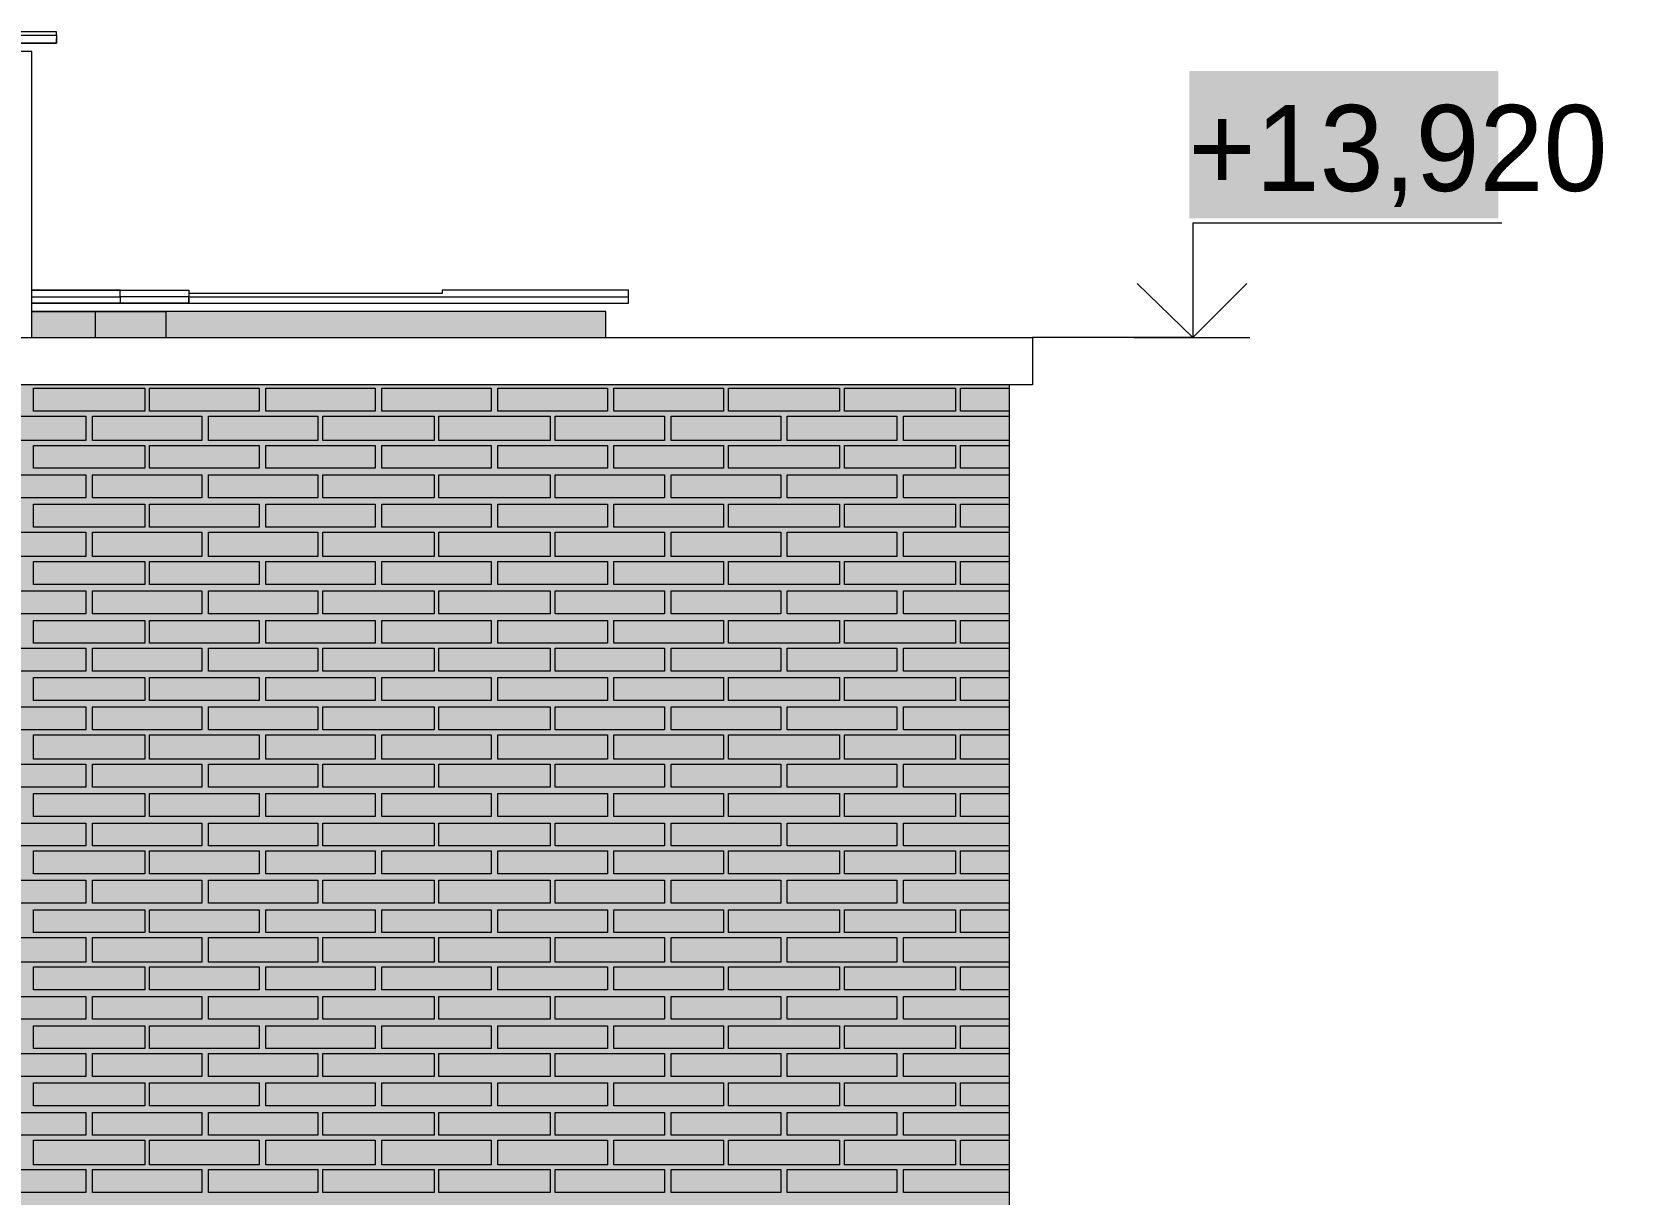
# Model space of a CAD drawing. Header units: millimetres. Extents: x -28928 to 100580, y -22867 to 36490.
# Drawn here: x 79786 to 83909, y 6934 to 9942 of the extents above; entities that cross this region are included whole.
import ezdxf

# ---------------------------------------------------------------- set-up
doc = ezdxf.new("R2010")
doc.units = ezdxf.units.MM
doc.layers.add('PDF _Геометрия', color=7, linetype='Continuous', true_color=0x8f8e8d)
doc.layers.add('PDF _Сплошная заливка', color=7, linetype='Continuous', true_color=0xffffff)
doc.layers.add('PDF _Текст', color=7, linetype='Continuous')

msp = doc.modelspace()

# ---------------------------------------------------------------- hatches: boundary and pattern name
at = {"layer": 'PDF _Сплошная заливка', "true_color": 0xdcd6cf, "transparency": 33554559}
msp.add_hatch(color=254, dxfattribs=at).paths.add_polyline_path([(60798.4, -2005.5), (60798.4, -4713.2), (70224.5, -4713.2), (70224.5, -1464), (74070.3, -1464), (74070.3, -4713.2), (82294.9, -4713.2), (82294.9, 9028.4), (55763.7, 9028.4), (55763.7, -4713.2), (56851.1, -4713.2), (56851.1, -1464), (58251.4, -1464), (58251.4, -4713.2), (59499.5, -4713.2), (59499.5, -2005.5)])

# ---------------------------------------------------------------- linework, layer by layer
at = {"layer": 'PDF _Геометрия', "color": 7, "lineweight": 9}
for points in [[(75085.7, 9933.7), (76354.9, 9933.7), (76354.9, 9912.6), (78495.7, 9912.6), (78495.7, 9933.7), (79849.5, 9933.7), (79849.5, 9942.2), (78762.2, 9942.2), (78762.2, 9938), (78495.7, 9938), (78762.2, 9938)], [(79849.5, 9933.7), (79849.5, 9912.6), (74853, 9912.6), (74853, 9916.8), (74853, 9912.6), (79849.5, 9912.6), (79849.5, 9925.3)], [(79786.1, 9151), (79786.1, 9891.4), (79684.5, 9891.4), (75018, 9891.4)], [(83589.5, 9447.2), (82789.9, 9447.2), (82789.9, 9151), (82531.8, 9151), (82375.3, 9151), (82375.3, 9028.4), (55704.5, 9028.4), (55704.5, 9151), (82375.3, 9151), (82375.3, 9028.4)], [(79786.1, 9256.8), (80014.5, 9256.8), (80014.5, 9273.7), (79786.1, 9273.7), (80192.2, 9273.7), (80192.2, 9256.8), (80014.5, 9256.8), (80014.5, 9239.9), (79786.1, 9239.9), (80192.2, 9239.9), (79786.1, 9239.9), (81330.3, 9239.9), (81330.3, 9252.6)], [(80014.5, 9252.6), (80014.5, 9239.9), (79786.1, 9239.9), (81330.3, 9239.9), (81330.3, 9256.8)], [(80192.2, 9252.6), (80192.2, 9239.9), (80192.2, 9256.8), (81330.3, 9256.8), (81330.3, 9273.7), (80848, 9273.7), (80848, 9265.3), (80192.2, 9265.3)], [(79951.1, 9151), (79951.1, 9218.7), (79786.1, 9218.7), (80133, 9218.7), (80133, 9151)], [(81271.1, 9151), (81271.1, 9218.7), (79786.1, 9218.7)], [(82637.6, 9151), (82938, 9151)], [(45263, -4679.3), (45263, -4713.2), (29486.4, -4713.2), (45263, -4713.2), (45263, -1464), (47137.2, -1464), (47137.2, -4713.2), (55763.7, -4713.2), (56851.1, -4713.2), (56851.1, -1464), (58251.4, -1464), (58251.4, -4713.2), (59499.5, -4713.2), (59499.5, -2005.5), (60798.4, -2005.5), (60798.4, -4713.2), (70224.5, -4713.2), (70224.5, -1464), (74070.3, -1464), (74070.3, -4713.2), (82294.9, -4713.2), (82316.1, -4713.2), (82316.1, 9028.4)]]:
    msp.add_lwpolyline(points, dxfattribs=at)
at = {"layer": 'PDF _Геометрия', "color": 7, "lineweight": 18}
msp.add_lwpolyline([(82646.1, 9290.7), (82789.9, 9151), (82929.5, 9290.7)], dxfattribs=at)
at = {"layer": 'PDF _Геометрия', "lineweight": 9}
for points in [[(80078, 9019.9), (80078, 8960.7), (79790.3, 8960.7), (79790.3, 9019.9)], [(80374.1, 9019.9), (80374.1, 8960.7), (80090.7, 8960.7), (80090.7, 9019.9)], [(80674.5, 9019.9), (80674.5, 8960.7), (80391.1, 8960.7), (80391.1, 9019.9)], [(80974.9, 9019.9), (80974.9, 8960.7), (80691.4, 8960.7), (80691.4, 9019.9)], [(81275.3, 9019.9), (81275.3, 8960.7), (80991.8, 8960.7), (80991.8, 9019.9)], [(81575.7, 9019.9), (81575.7, 8960.7), (81292.2, 8960.7), (81292.2, 9019.9)], [(81876.1, 9019.9), (81876.1, 8960.7), (81588.4, 8960.7), (81588.4, 9019.9)], [(82176.4, 9019.9), (82176.4, 8960.7), (81888.7, 8960.7), (81888.7, 9019.9)], [(79925.7, 8884.5), (79781.8, 8884.5), (79642.2, 8884.5), (79642.2, 8948), (79781.8, 8948), (79925.7, 8948)], [(80226.1, 8884.5), (80082.2, 8884.5), (79942.6, 8884.5), (79942.6, 8948), (80082.2, 8948), (80226.1, 8948)], [(80526.4, 8884.5), (80382.6, 8884.5), (80243, 8884.5), (80243, 8948), (80382.6, 8948), (80526.4, 8948)], [(80826.8, 8884.5), (80683, 8884.5), (80539.1, 8884.5), (80539.1, 8948), (80683, 8948), (80826.8, 8948)], [(81127.2, 8884.5), (80983.4, 8884.5), (80839.5, 8884.5), (80839.5, 8948), (80983.4, 8948), (81127.2, 8948)], [(81423.4, 8884.5), (81283.7, 8884.5), (81139.9, 8884.5), (81139.9, 8948), (81283.7, 8948), (81423.4, 8948)], [(81723.7, 8884.5), (81584.1, 8884.5), (81440.3, 8884.5), (81440.3, 8948), (81584.1, 8948), (81723.7, 8948)], [(82024.1, 8884.5), (81884.5, 8884.5), (81740.7, 8884.5), (81740.7, 8948), (81884.5, 8948), (82024.1, 8948)], [(80078, 8871.8), (80078, 8812.6), (79790.3, 8812.6), (79790.3, 8871.8)], [(80374.1, 8871.8), (80374.1, 8812.6), (80090.7, 8812.6), (80090.7, 8871.8)], [(80674.5, 8871.8), (80674.5, 8812.6), (80391.1, 8812.6), (80391.1, 8871.8)], [(80974.9, 8871.8), (80974.9, 8812.6), (80691.4, 8812.6), (80691.4, 8871.8)], [(81275.3, 8871.8), (81275.3, 8812.6), (80991.8, 8812.6), (80991.8, 8871.8)], [(81575.7, 8871.8), (81575.7, 8812.6), (81292.2, 8812.6), (81292.2, 8871.8)], [(81876.1, 8871.8), (81876.1, 8812.6), (81588.4, 8812.6), (81588.4, 8871.8)], [(82176.4, 8871.8), (82176.4, 8812.6), (81888.7, 8812.6), (81888.7, 8871.8)], [(79925.7, 8736.4), (79781.8, 8736.4), (79642.2, 8736.4), (79642.2, 8795.7), (79781.8, 8795.7), (79925.7, 8795.7)], [(80226.1, 8736.4), (80082.2, 8736.4), (79942.6, 8736.4), (79942.6, 8795.7), (80082.2, 8795.7), (80226.1, 8795.7)], [(80526.4, 8736.4), (80382.6, 8736.4), (80243, 8736.4), (80243, 8795.7), (80382.6, 8795.7), (80526.4, 8795.7)], [(80826.8, 8736.4), (80683, 8736.4), (80539.1, 8736.4), (80539.1, 8795.7), (80683, 8795.7), (80826.8, 8795.7)], [(81127.2, 8736.4), (80983.4, 8736.4), (80839.5, 8736.4), (80839.5, 8795.7), (80983.4, 8795.7), (81127.2, 8795.7)], [(81423.4, 8736.4), (81283.7, 8736.4), (81139.9, 8736.4), (81139.9, 8795.7), (81283.7, 8795.7), (81423.4, 8795.7)], [(81723.7, 8736.4), (81584.1, 8736.4), (81440.3, 8736.4), (81440.3, 8795.7), (81584.1, 8795.7), (81723.7, 8795.7)], [(82024.1, 8736.4), (81884.5, 8736.4), (81740.7, 8736.4), (81740.7, 8795.7), (81884.5, 8795.7), (82024.1, 8795.7)], [(80078, 8719.5), (80078, 8660.3), (79790.3, 8660.3), (79790.3, 8719.5)], [(80374.1, 8719.5), (80374.1, 8660.3), (80090.7, 8660.3), (80090.7, 8719.5)], [(80674.5, 8719.5), (80674.5, 8660.3), (80391.1, 8660.3), (80391.1, 8719.5)], [(80974.9, 8719.5), (80974.9, 8660.3), (80691.4, 8660.3), (80691.4, 8719.5)], [(81275.3, 8719.5), (81275.3, 8660.3), (80991.8, 8660.3), (80991.8, 8719.5)], [(81575.7, 8719.5), (81575.7, 8660.3), (81292.2, 8660.3), (81292.2, 8719.5)], [(81876.1, 8719.5), (81876.1, 8660.3), (81588.4, 8660.3), (81588.4, 8719.5)], [(82176.4, 8719.5), (82176.4, 8660.3), (81888.7, 8660.3), (81888.7, 8719.5)], [(79925.7, 8584.1), (79781.8, 8584.1), (79642.2, 8584.1), (79642.2, 8647.6), (79781.8, 8647.6), (79925.7, 8647.6)], [(80226.1, 8584.1), (80082.2, 8584.1), (79942.6, 8584.1), (79942.6, 8647.6), (80082.2, 8647.6), (80226.1, 8647.6)], [(80526.4, 8584.1), (80382.6, 8584.1), (80243, 8584.1), (80243, 8647.6), (80382.6, 8647.6), (80526.4, 8647.6)], [(80826.8, 8584.1), (80683, 8584.1), (80539.1, 8584.1), (80539.1, 8647.6), (80683, 8647.6), (80826.8, 8647.6)], [(81127.2, 8584.1), (80983.4, 8584.1), (80839.5, 8584.1), (80839.5, 8647.6), (80983.4, 8647.6), (81127.2, 8647.6)], [(81423.4, 8584.1), (81283.7, 8584.1), (81139.9, 8584.1), (81139.9, 8647.6), (81283.7, 8647.6), (81423.4, 8647.6)], [(81723.7, 8584.1), (81584.1, 8584.1), (81440.3, 8584.1), (81440.3, 8647.6), (81584.1, 8647.6), (81723.7, 8647.6)], [(82024.1, 8584.1), (81884.5, 8584.1), (81740.7, 8584.1), (81740.7, 8647.6), (81884.5, 8647.6), (82024.1, 8647.6)], [(80078, 8571.4), (80078, 8512.2), (79790.3, 8512.2), (79790.3, 8571.4)], [(80374.1, 8571.4), (80374.1, 8512.2), (80090.7, 8512.2), (80090.7, 8571.4)], [(80674.5, 8571.4), (80674.5, 8512.2), (80391.1, 8512.2), (80391.1, 8571.4)], [(80974.9, 8571.4), (80974.9, 8512.2), (80691.4, 8512.2), (80691.4, 8571.4)], [(81275.3, 8571.4), (81275.3, 8512.2), (80991.8, 8512.2), (80991.8, 8571.4)], [(81575.7, 8571.4), (81575.7, 8512.2), (81292.2, 8512.2), (81292.2, 8571.4)], [(81876.1, 8571.4), (81876.1, 8512.2), (81588.4, 8512.2), (81588.4, 8571.4)], [(82176.4, 8571.4), (82176.4, 8512.2), (81888.7, 8512.2), (81888.7, 8571.4)], [(79925.7, 8436), (79781.8, 8436), (79642.2, 8436), (79642.2, 8495.3), (79781.8, 8495.3), (79925.7, 8495.3)], [(80226.1, 8436), (80082.2, 8436), (79942.6, 8436), (79942.6, 8495.3), (80082.2, 8495.3), (80226.1, 8495.3)], [(80526.4, 8436), (80382.6, 8436), (80243, 8436), (80243, 8495.3), (80382.6, 8495.3), (80526.4, 8495.3)], [(80826.8, 8436), (80683, 8436), (80539.1, 8436), (80539.1, 8495.3), (80683, 8495.3), (80826.8, 8495.3)], [(81127.2, 8436), (80983.4, 8436), (80839.5, 8436), (80839.5, 8495.3), (80983.4, 8495.3), (81127.2, 8495.3)], [(81423.4, 8436), (81283.7, 8436), (81139.9, 8436), (81139.9, 8495.3), (81283.7, 8495.3), (81423.4, 8495.3)], [(81723.7, 8436), (81584.1, 8436), (81440.3, 8436), (81440.3, 8495.3), (81584.1, 8495.3), (81723.7, 8495.3)], [(82024.1, 8436), (81884.5, 8436), (81740.7, 8436), (81740.7, 8495.3), (81884.5, 8495.3), (82024.1, 8495.3)], [(80078, 8419.1), (80078, 8359.9), (79790.3, 8359.9), (79790.3, 8419.1)], [(80374.1, 8419.1), (80374.1, 8359.9), (80090.7, 8359.9), (80090.7, 8419.1)], [(80674.5, 8419.1), (80674.5, 8359.9), (80391.1, 8359.9), (80391.1, 8419.1)], [(80974.9, 8419.1), (80974.9, 8359.9), (80691.4, 8359.9), (80691.4, 8419.1)], [(81275.3, 8419.1), (81275.3, 8359.9), (80991.8, 8359.9), (80991.8, 8419.1)], [(81575.7, 8419.1), (81575.7, 8359.9), (81292.2, 8359.9), (81292.2, 8419.1)], [(81876.1, 8419.1), (81876.1, 8359.9), (81588.4, 8359.9), (81588.4, 8419.1)], [(82176.4, 8419.1), (82176.4, 8359.9), (81888.7, 8359.9), (81888.7, 8419.1)], [(79925.7, 8288), (79781.8, 8288), (79642.2, 8288), (79642.2, 8347.2), (79781.8, 8347.2), (79925.7, 8347.2)], [(80226.1, 8288), (80082.2, 8288), (79942.6, 8288), (79942.6, 8347.2), (80082.2, 8347.2), (80226.1, 8347.2)], [(80526.4, 8288), (80382.6, 8288), (80243, 8288), (80243, 8347.2), (80382.6, 8347.2), (80526.4, 8347.2)], [(80826.8, 8288), (80683, 8288), (80539.1, 8288), (80539.1, 8347.2), (80683, 8347.2), (80826.8, 8347.2)], [(81127.2, 8288), (80983.4, 8288), (80839.5, 8288), (80839.5, 8347.2), (80983.4, 8347.2), (81127.2, 8347.2)], [(81423.4, 8288), (81283.7, 8288), (81139.9, 8288), (81139.9, 8347.2), (81283.7, 8347.2), (81423.4, 8347.2)], [(81723.7, 8288), (81584.1, 8288), (81440.3, 8288), (81440.3, 8347.2), (81584.1, 8347.2), (81723.7, 8347.2)], [(82024.1, 8288), (81884.5, 8288), (81740.7, 8288), (81740.7, 8347.2), (81884.5, 8347.2), (82024.1, 8347.2)], [(80078, 8271), (80078, 8211.8), (79790.3, 8211.8), (79790.3, 8271)], [(80374.1, 8271), (80374.1, 8211.8), (80090.7, 8211.8), (80090.7, 8271)], [(80674.5, 8271), (80674.5, 8211.8), (80391.1, 8211.8), (80391.1, 8271)], [(80974.9, 8271), (80974.9, 8211.8), (80691.4, 8211.8), (80691.4, 8271)], [(81275.3, 8271), (81275.3, 8211.8), (80991.8, 8211.8), (80991.8, 8271)], [(81575.7, 8271), (81575.7, 8211.8), (81292.2, 8211.8), (81292.2, 8271)], [(81876.1, 8271), (81876.1, 8211.8), (81588.4, 8211.8), (81588.4, 8271)], [(82176.4, 8271), (82176.4, 8211.8), (81888.7, 8211.8), (81888.7, 8271)], [(79925.7, 8135.7), (79781.8, 8135.7), (79642.2, 8135.7), (79642.2, 8194.9), (79781.8, 8194.9), (79925.7, 8194.9)], [(80226.1, 8135.7), (80082.2, 8135.7), (79942.6, 8135.7), (79942.6, 8194.9), (80082.2, 8194.9), (80226.1, 8194.9)], [(80526.4, 8135.7), (80382.6, 8135.7), (80243, 8135.7), (80243, 8194.9), (80382.6, 8194.9), (80526.4, 8194.9)], [(80826.8, 8135.7), (80683, 8135.7), (80539.1, 8135.7), (80539.1, 8194.9), (80683, 8194.9), (80826.8, 8194.9)], [(81127.2, 8135.7), (80983.4, 8135.7), (80839.5, 8135.7), (80839.5, 8194.9), (80983.4, 8194.9), (81127.2, 8194.9)], [(81423.4, 8135.7), (81283.7, 8135.7), (81139.9, 8135.7), (81139.9, 8194.9), (81283.7, 8194.9), (81423.4, 8194.9)], [(81723.7, 8135.7), (81584.1, 8135.7), (81440.3, 8135.7), (81440.3, 8194.9), (81584.1, 8194.9), (81723.7, 8194.9)], [(82024.1, 8135.7), (81884.5, 8135.7), (81740.7, 8135.7), (81740.7, 8194.9), (81884.5, 8194.9), (82024.1, 8194.9)], [(80078, 8123), (80078, 8059.5), (79790.3, 8059.5), (79790.3, 8123)], [(80374.1, 8123), (80374.1, 8059.5), (80090.7, 8059.5), (80090.7, 8123)], [(80674.5, 8123), (80674.5, 8059.5), (80391.1, 8059.5), (80391.1, 8123)], [(80974.9, 8123), (80974.9, 8059.5), (80691.4, 8059.5), (80691.4, 8123)], [(81275.3, 8123), (81275.3, 8059.5), (80991.8, 8059.5), (80991.8, 8123)], [(81575.7, 8123), (81575.7, 8059.5), (81292.2, 8059.5), (81292.2, 8123)], [(81876.1, 8123), (81876.1, 8059.5), (81588.4, 8059.5), (81588.4, 8123)], [(82176.4, 8123), (82176.4, 8059.5), (81888.7, 8059.5), (81888.7, 8123)], [(79925.7, 7987.6), (79781.8, 7987.6), (79642.2, 7987.6), (79642.2, 8046.8), (79781.8, 8046.8), (79925.7, 8046.8)], [(80226.1, 7987.6), (80082.2, 7987.6), (79942.6, 7987.6), (79942.6, 8046.8), (80082.2, 8046.8), (80226.1, 8046.8)], [(80526.4, 7987.6), (80382.6, 7987.6), (80243, 7987.6), (80243, 8046.8), (80382.6, 8046.8), (80526.4, 8046.8)], [(80826.8, 7987.6), (80683, 7987.6), (80539.1, 7987.6), (80539.1, 8046.8), (80683, 8046.8), (80826.8, 8046.8)], [(81127.2, 7987.6), (80983.4, 7987.6), (80839.5, 7987.6), (80839.5, 8046.8), (80983.4, 8046.8), (81127.2, 8046.8)], [(81423.4, 7987.6), (81283.7, 7987.6), (81139.9, 7987.6), (81139.9, 8046.8), (81283.7, 8046.8), (81423.4, 8046.8)], [(81723.7, 7987.6), (81584.1, 7987.6), (81440.3, 7987.6), (81440.3, 8046.8), (81584.1, 8046.8), (81723.7, 8046.8)], [(82024.1, 7987.6), (81884.5, 7987.6), (81740.7, 7987.6), (81740.7, 8046.8), (81884.5, 8046.8), (82024.1, 8046.8)], [(80078, 7970.7), (80078, 7911.4), (79790.3, 7911.4), (79790.3, 7970.7)], [(80374.1, 7970.7), (80374.1, 7911.4), (80090.7, 7911.4), (80090.7, 7970.7)], [(80674.5, 7970.7), (80674.5, 7911.4), (80391.1, 7911.4), (80391.1, 7970.7)], [(80974.9, 7970.7), (80974.9, 7911.4), (80691.4, 7911.4), (80691.4, 7970.7)], [(81275.3, 7970.7), (81275.3, 7911.4), (80991.8, 7911.4), (80991.8, 7970.7)], [(81575.7, 7970.7), (81575.7, 7911.4), (81292.2, 7911.4), (81292.2, 7970.7)], [(81876.1, 7970.7), (81876.1, 7911.4), (81588.4, 7911.4), (81588.4, 7970.7)], [(82176.4, 7970.7), (82176.4, 7911.4), (81888.7, 7911.4), (81888.7, 7970.7)], [(79925.7, 7835.3), (79781.8, 7835.3), (79642.2, 7835.3), (79642.2, 7894.5), (79781.8, 7894.5), (79925.7, 7894.5)], [(80226.1, 7835.3), (80082.2, 7835.3), (79942.6, 7835.3), (79942.6, 7894.5), (80082.2, 7894.5), (80226.1, 7894.5)], [(80526.4, 7835.3), (80382.6, 7835.3), (80243, 7835.3), (80243, 7894.5), (80382.6, 7894.5), (80526.4, 7894.5)], [(80826.8, 7835.3), (80683, 7835.3), (80539.1, 7835.3), (80539.1, 7894.5), (80683, 7894.5), (80826.8, 7894.5)], [(81127.2, 7835.3), (80983.4, 7835.3), (80839.5, 7835.3), (80839.5, 7894.5), (80983.4, 7894.5), (81127.2, 7894.5)], [(81423.4, 7835.3), (81283.7, 7835.3), (81139.9, 7835.3), (81139.9, 7894.5), (81283.7, 7894.5), (81423.4, 7894.5)], [(81723.7, 7835.3), (81584.1, 7835.3), (81440.3, 7835.3), (81440.3, 7894.5), (81584.1, 7894.5), (81723.7, 7894.5)], [(82024.1, 7835.3), (81884.5, 7835.3), (81740.7, 7835.3), (81740.7, 7894.5), (81884.5, 7894.5), (82024.1, 7894.5)], [(80078, 7822.6), (80078, 7763.4), (79790.3, 7763.4), (79790.3, 7822.6)], [(80374.1, 7822.6), (80374.1, 7763.4), (80090.7, 7763.4), (80090.7, 7822.6)], [(80674.5, 7822.6), (80674.5, 7763.4), (80391.1, 7763.4), (80391.1, 7822.6)], [(80974.9, 7822.6), (80974.9, 7763.4), (80691.4, 7763.4), (80691.4, 7822.6)], [(81275.3, 7822.6), (81275.3, 7763.4), (80991.8, 7763.4), (80991.8, 7822.6)], [(81575.7, 7822.6), (81575.7, 7763.4), (81292.2, 7763.4), (81292.2, 7822.6)], [(81876.1, 7822.6), (81876.1, 7763.4), (81588.4, 7763.4), (81588.4, 7822.6)], [(82176.4, 7822.6), (82176.4, 7763.4), (81888.7, 7763.4), (81888.7, 7822.6)], [(79925.7, 7687.2), (79781.8, 7687.2), (79642.2, 7687.2), (79642.2, 7746.4), (79781.8, 7746.4), (79925.7, 7746.4)], [(80226.1, 7687.2), (80082.2, 7687.2), (79942.6, 7687.2), (79942.6, 7746.4), (80082.2, 7746.4), (80226.1, 7746.4)], [(80526.4, 7687.2), (80382.6, 7687.2), (80243, 7687.2), (80243, 7746.4), (80382.6, 7746.4), (80526.4, 7746.4)], [(80826.8, 7687.2), (80683, 7687.2), (80539.1, 7687.2), (80539.1, 7746.4), (80683, 7746.4), (80826.8, 7746.4)], [(81127.2, 7687.2), (80983.4, 7687.2), (80839.5, 7687.2), (80839.5, 7746.4), (80983.4, 7746.4), (81127.2, 7746.4)], [(81423.4, 7687.2), (81283.7, 7687.2), (81139.9, 7687.2), (81139.9, 7746.4), (81283.7, 7746.4), (81423.4, 7746.4)], [(81723.7, 7687.2), (81584.1, 7687.2), (81440.3, 7687.2), (81440.3, 7746.4), (81584.1, 7746.4), (81723.7, 7746.4)], [(82024.1, 7687.2), (81884.5, 7687.2), (81740.7, 7687.2), (81740.7, 7746.4), (81884.5, 7746.4), (82024.1, 7746.4)], [(80078, 7670.3), (80078, 7611), (79790.3, 7611), (79790.3, 7670.3)], [(80374.1, 7670.3), (80374.1, 7611), (80090.7, 7611), (80090.7, 7670.3)], [(80674.5, 7670.3), (80674.5, 7611), (80391.1, 7611), (80391.1, 7670.3)], [(80974.9, 7670.3), (80974.9, 7611), (80691.4, 7611), (80691.4, 7670.3)], [(81275.3, 7670.3), (81275.3, 7611), (80991.8, 7611), (80991.8, 7670.3)], [(81575.7, 7670.3), (81575.7, 7611), (81292.2, 7611), (81292.2, 7670.3)], [(81876.1, 7670.3), (81876.1, 7611), (81588.4, 7611), (81588.4, 7670.3)], [(82176.4, 7670.3), (82176.4, 7611), (81888.7, 7611), (81888.7, 7670.3)], [(79925.7, 7534.9), (79781.8, 7534.9), (79642.2, 7534.9), (79642.2, 7598.4), (79781.8, 7598.4), (79925.7, 7598.4)], [(80226.1, 7534.9), (80082.2, 7534.9), (79942.6, 7534.9), (79942.6, 7598.4), (80082.2, 7598.4), (80226.1, 7598.4)], [(80526.4, 7534.9), (80382.6, 7534.9), (80243, 7534.9), (80243, 7598.4), (80382.6, 7598.4), (80526.4, 7598.4)], [(80826.8, 7534.9), (80683, 7534.9), (80539.1, 7534.9), (80539.1, 7598.4), (80683, 7598.4), (80826.8, 7598.4)], [(81127.2, 7534.9), (80983.4, 7534.9), (80839.5, 7534.9), (80839.5, 7598.4), (80983.4, 7598.4), (81127.2, 7598.4)], [(81423.4, 7534.9), (81283.7, 7534.9), (81139.9, 7534.9), (81139.9, 7598.4), (81283.7, 7598.4), (81423.4, 7598.4)], [(81723.7, 7534.9), (81584.1, 7534.9), (81440.3, 7534.9), (81440.3, 7598.4), (81584.1, 7598.4), (81723.7, 7598.4)], [(82024.1, 7534.9), (81884.5, 7534.9), (81740.7, 7534.9), (81740.7, 7598.4), (81884.5, 7598.4), (82024.1, 7598.4)], [(80078, 7522.2), (80078, 7463), (79790.3, 7463), (79790.3, 7522.2)], [(80374.1, 7522.2), (80374.1, 7463), (80090.7, 7463), (80090.7, 7522.2)], [(80674.5, 7522.2), (80674.5, 7463), (80391.1, 7463), (80391.1, 7522.2)], [(80974.9, 7522.2), (80974.9, 7463), (80691.4, 7463), (80691.4, 7522.2)], [(81275.3, 7522.2), (81275.3, 7463), (80991.8, 7463), (80991.8, 7522.2)], [(81575.7, 7522.2), (81575.7, 7463), (81292.2, 7463), (81292.2, 7522.2)], [(81876.1, 7522.2), (81876.1, 7463), (81588.4, 7463), (81588.4, 7522.2)], [(82176.4, 7522.2), (82176.4, 7463), (81888.7, 7463), (81888.7, 7522.2)], [(79925.7, 7386.8), (79781.8, 7386.8), (79642.2, 7386.8), (79642.2, 7446), (79781.8, 7446), (79925.7, 7446)], [(80226.1, 7386.8), (80082.2, 7386.8), (79942.6, 7386.8), (79942.6, 7446), (80082.2, 7446), (80226.1, 7446)], [(80526.4, 7386.8), (80382.6, 7386.8), (80243, 7386.8), (80243, 7446), (80382.6, 7446), (80526.4, 7446)], [(80826.8, 7386.8), (80683, 7386.8), (80539.1, 7386.8), (80539.1, 7446), (80683, 7446), (80826.8, 7446)], [(81127.2, 7386.8), (80983.4, 7386.8), (80839.5, 7386.8), (80839.5, 7446), (80983.4, 7446), (81127.2, 7446)], [(81423.4, 7386.8), (81283.7, 7386.8), (81139.9, 7386.8), (81139.9, 7446), (81283.7, 7446), (81423.4, 7446)], [(81723.7, 7386.8), (81584.1, 7386.8), (81440.3, 7386.8), (81440.3, 7446), (81584.1, 7446), (81723.7, 7446)], [(82024.1, 7386.8), (81884.5, 7386.8), (81740.7, 7386.8), (81740.7, 7446), (81884.5, 7446), (82024.1, 7446)], [(80078, 7369.9), (80078, 7310.7), (79790.3, 7310.7), (79790.3, 7369.9)], [(80374.1, 7369.9), (80374.1, 7310.7), (80090.7, 7310.7), (80090.7, 7369.9)], [(80674.5, 7369.9), (80674.5, 7310.7), (80391.1, 7310.7), (80391.1, 7369.9)], [(80974.9, 7369.9), (80974.9, 7310.7), (80691.4, 7310.7), (80691.4, 7369.9)], [(81275.3, 7369.9), (81275.3, 7310.7), (80991.8, 7310.7), (80991.8, 7369.9)], [(81575.7, 7369.9), (81575.7, 7310.7), (81292.2, 7310.7), (81292.2, 7369.9)], [(81876.1, 7369.9), (81876.1, 7310.7), (81588.4, 7310.7), (81588.4, 7369.9)], [(82176.4, 7369.9), (82176.4, 7310.7), (81888.7, 7310.7), (81888.7, 7369.9)], [(79925.7, 7238.7), (79781.8, 7238.7), (79642.2, 7238.7), (79642.2, 7298), (79781.8, 7298), (79925.7, 7298)], [(80226.1, 7238.7), (80082.2, 7238.7), (79942.6, 7238.7), (79942.6, 7298), (80082.2, 7298), (80226.1, 7298)], [(80526.4, 7238.7), (80382.6, 7238.7), (80243, 7238.7), (80243, 7298), (80382.6, 7298), (80526.4, 7298)], [(80826.8, 7238.7), (80683, 7238.7), (80539.1, 7238.7), (80539.1, 7298), (80683, 7298), (80826.8, 7298)], [(81127.2, 7238.7), (80983.4, 7238.7), (80839.5, 7238.7), (80839.5, 7298), (80983.4, 7298), (81127.2, 7298)], [(81423.4, 7238.7), (81283.7, 7238.7), (81139.9, 7238.7), (81139.9, 7298), (81283.7, 7298), (81423.4, 7298)], [(81723.7, 7238.7), (81584.1, 7238.7), (81440.3, 7238.7), (81440.3, 7298), (81584.1, 7298), (81723.7, 7298)], [(82024.1, 7238.7), (81884.5, 7238.7), (81740.7, 7238.7), (81740.7, 7298), (81884.5, 7298), (82024.1, 7298)], [(80078, 7221.8), (80078, 7162.6), (79790.3, 7162.6), (79790.3, 7221.8)], [(80374.1, 7221.8), (80374.1, 7162.6), (80090.7, 7162.6), (80090.7, 7221.8)], [(80674.5, 7221.8), (80674.5, 7162.6), (80391.1, 7162.6), (80391.1, 7221.8)], [(80974.9, 7221.8), (80974.9, 7162.6), (80691.4, 7162.6), (80691.4, 7221.8)], [(81275.3, 7221.8), (81275.3, 7162.6), (80991.8, 7162.6), (80991.8, 7221.8)], [(81575.7, 7221.8), (81575.7, 7162.6), (81292.2, 7162.6), (81292.2, 7221.8)], [(81876.1, 7221.8), (81876.1, 7162.6), (81588.4, 7162.6), (81588.4, 7221.8)], [(82176.4, 7221.8), (82176.4, 7162.6), (81888.7, 7162.6), (81888.7, 7221.8)], [(79925.7, 7086.4), (79781.8, 7086.4), (79642.2, 7086.4), (79642.2, 7145.7), (79781.8, 7145.7), (79925.7, 7145.7)], [(80226.1, 7086.4), (80082.2, 7086.4), (79942.6, 7086.4), (79942.6, 7145.7), (80082.2, 7145.7), (80226.1, 7145.7)], [(80526.4, 7086.4), (80382.6, 7086.4), (80243, 7086.4), (80243, 7145.7), (80382.6, 7145.7), (80526.4, 7145.7)], [(80826.8, 7086.4), (80683, 7086.4), (80539.1, 7086.4), (80539.1, 7145.7), (80683, 7145.7), (80826.8, 7145.7)], [(81127.2, 7086.4), (80983.4, 7086.4), (80839.5, 7086.4), (80839.5, 7145.7), (80983.4, 7145.7), (81127.2, 7145.7)], [(81423.4, 7086.4), (81283.7, 7086.4), (81139.9, 7086.4), (81139.9, 7145.7), (81283.7, 7145.7), (81423.4, 7145.7)], [(81723.7, 7086.4), (81584.1, 7086.4), (81440.3, 7086.4), (81440.3, 7145.7), (81584.1, 7145.7), (81723.7, 7145.7)], [(82024.1, 7086.4), (81884.5, 7086.4), (81740.7, 7086.4), (81740.7, 7145.7), (81884.5, 7145.7), (82024.1, 7145.7)], [(80078, 7073.7), (80078, 7010.3), (79790.3, 7010.3), (79790.3, 7073.7)], [(80374.1, 7073.7), (80374.1, 7010.3), (80090.7, 7010.3), (80090.7, 7073.7)], [(80674.5, 7073.7), (80674.5, 7010.3), (80391.1, 7010.3), (80391.1, 7073.7)], [(80974.9, 7073.7), (80974.9, 7010.3), (80691.4, 7010.3), (80691.4, 7073.7)], [(81275.3, 7073.7), (81275.3, 7010.3), (80991.8, 7010.3), (80991.8, 7073.7)], [(81575.7, 7073.7), (81575.7, 7010.3), (81292.2, 7010.3), (81292.2, 7073.7)], [(81876.1, 7073.7), (81876.1, 7010.3), (81588.4, 7010.3), (81588.4, 7073.7)], [(82176.4, 7073.7), (82176.4, 7010.3), (81888.7, 7010.3), (81888.7, 7073.7)], [(79925.7, 6938.4), (79781.8, 6938.4), (79642.2, 6938.4), (79642.2, 6997.6), (79781.8, 6997.6), (79925.7, 6997.6)], [(80226.1, 6938.4), (80082.2, 6938.4), (79942.6, 6938.4), (79942.6, 6997.6), (80082.2, 6997.6), (80226.1, 6997.6)], [(80526.4, 6938.4), (80382.6, 6938.4), (80243, 6938.4), (80243, 6997.6), (80382.6, 6997.6), (80526.4, 6997.6)], [(80826.8, 6938.4), (80683, 6938.4), (80539.1, 6938.4), (80539.1, 6997.6), (80683, 6997.6), (80826.8, 6997.6)], [(81127.2, 6938.4), (80983.4, 6938.4), (80839.5, 6938.4), (80839.5, 6997.6), (80983.4, 6997.6), (81127.2, 6997.6)], [(81423.4, 6938.4), (81283.7, 6938.4), (81139.9, 6938.4), (81139.9, 6997.6), (81283.7, 6997.6), (81423.4, 6997.6)], [(81723.7, 6938.4), (81584.1, 6938.4), (81440.3, 6938.4), (81440.3, 6997.6), (81584.1, 6997.6), (81723.7, 6997.6)], [(82024.1, 6938.4), (81884.5, 6938.4), (81740.7, 6938.4), (81740.7, 6997.6), (81884.5, 6997.6), (82024.1, 6997.6)]]:
    msp.add_lwpolyline(points, close=True, dxfattribs=at)
for points in [[(82316.1, 8960.7), (82294.9, 8960.7), (82189.1, 8960.7), (82189.1, 9019.9), (82294.9, 9019.9), (82316.1, 9019.9)], [(82316.1, 8884.5), (82294.9, 8884.5), (82180.7, 8884.5), (82041.1, 8884.5), (82041.1, 8948), (82180.7, 8948), (82294.9, 8948), (82316.1, 8948)], [(82316.1, 8812.6), (82294.9, 8812.6), (82189.1, 8812.6), (82189.1, 8871.8), (82294.9, 8871.8), (82316.1, 8871.8)], [(82316.1, 8736.4), (82294.9, 8736.4), (82180.7, 8736.4), (82041.1, 8736.4), (82041.1, 8795.7), (82180.7, 8795.7), (82294.9, 8795.7), (82316.1, 8795.7)], [(82316.1, 8660.3), (82294.9, 8660.3), (82189.1, 8660.3), (82189.1, 8719.5), (82294.9, 8719.5), (82316.1, 8719.5)], [(82316.1, 8584.1), (82294.9, 8584.1), (82180.7, 8584.1), (82041.1, 8584.1), (82041.1, 8647.6), (82180.7, 8647.6), (82294.9, 8647.6), (82316.1, 8647.6)], [(82316.1, 8512.2), (82294.9, 8512.2), (82189.1, 8512.2), (82189.1, 8571.4), (82294.9, 8571.4), (82316.1, 8571.4)], [(82316.1, 8436), (82294.9, 8436), (82180.7, 8436), (82041.1, 8436), (82041.1, 8495.3), (82180.7, 8495.3), (82294.9, 8495.3), (82316.1, 8495.3)], [(82316.1, 8359.9), (82294.9, 8359.9), (82189.1, 8359.9), (82189.1, 8419.1), (82294.9, 8419.1), (82316.1, 8419.1)], [(82316.1, 8288), (82294.9, 8288), (82180.7, 8288), (82041.1, 8288), (82041.1, 8347.2), (82180.7, 8347.2), (82294.9, 8347.2), (82316.1, 8347.2)], [(82316.1, 8211.8), (82294.9, 8211.8), (82189.1, 8211.8), (82189.1, 8271), (82294.9, 8271), (82316.1, 8271)], [(82316.1, 8135.7), (82294.9, 8135.7), (82180.7, 8135.7), (82041.1, 8135.7), (82041.1, 8194.9), (82180.7, 8194.9), (82294.9, 8194.9), (82316.1, 8194.9)], [(82316.1, 8059.5), (82294.9, 8059.5), (82189.1, 8059.5), (82189.1, 8123), (82294.9, 8123), (82316.1, 8123)], [(82316.1, 7987.6), (82294.9, 7987.6), (82180.7, 7987.6), (82041.1, 7987.6), (82041.1, 8046.8), (82180.7, 8046.8), (82294.9, 8046.8), (82316.1, 8046.8)], [(82316.1, 7911.4), (82294.9, 7911.4), (82189.1, 7911.4), (82189.1, 7970.7), (82294.9, 7970.7), (82316.1, 7970.7)], [(82316.1, 7835.3), (82294.9, 7835.3), (82180.7, 7835.3), (82041.1, 7835.3), (82041.1, 7894.5), (82180.7, 7894.5), (82294.9, 7894.5), (82316.1, 7894.5)], [(82316.1, 7763.4), (82294.9, 7763.4), (82189.1, 7763.4), (82189.1, 7822.6), (82294.9, 7822.6), (82316.1, 7822.6)], [(82316.1, 7687.2), (82294.9, 7687.2), (82180.7, 7687.2), (82041.1, 7687.2), (82041.1, 7746.4), (82180.7, 7746.4), (82294.9, 7746.4), (82316.1, 7746.4)], [(82316.1, 7611), (82294.9, 7611), (82189.1, 7611), (82189.1, 7670.3), (82294.9, 7670.3), (82316.1, 7670.3)], [(82316.1, 7534.9), (82294.9, 7534.9), (82180.7, 7534.9), (82041.1, 7534.9), (82041.1, 7598.4), (82180.7, 7598.4), (82294.9, 7598.4), (82316.1, 7598.4)], [(82316.1, 7463), (82294.9, 7463), (82189.1, 7463), (82189.1, 7522.2), (82294.9, 7522.2), (82316.1, 7522.2)], [(82316.1, 7386.8), (82294.9, 7386.8), (82180.7, 7386.8), (82041.1, 7386.8), (82041.1, 7446), (82180.7, 7446), (82294.9, 7446), (82316.1, 7446)], [(82316.1, 7310.7), (82294.9, 7310.7), (82189.1, 7310.7), (82189.1, 7369.9), (82294.9, 7369.9), (82316.1, 7369.9)], [(82316.1, 7238.7), (82294.9, 7238.7), (82180.7, 7238.7), (82041.1, 7238.7), (82041.1, 7298), (82180.7, 7298), (82294.9, 7298), (82316.1, 7298)], [(82316.1, 7162.6), (82294.9, 7162.6), (82189.1, 7162.6), (82189.1, 7221.8), (82294.9, 7221.8), (82316.1, 7221.8)], [(82316.1, 7086.4), (82294.9, 7086.4), (82180.7, 7086.4), (82041.1, 7086.4), (82041.1, 7145.7), (82180.7, 7145.7), (82294.9, 7145.7), (82316.1, 7145.7)], [(82316.1, 7010.3), (82294.9, 7010.3), (82189.1, 7010.3), (82189.1, 7073.7), (82294.9, 7073.7), (82316.1, 7073.7)], [(82316.1, 6938.4), (82294.9, 6938.4), (82180.7, 6938.4), (82041.1, 6938.4), (82041.1, 6997.6), (82180.7, 6997.6), (82294.9, 6997.6), (82316.1, 6997.6)]]:
    msp.add_lwpolyline(points, dxfattribs=at)
at = {"layer": 'PDF _Сплошная заливка', "lineweight": 9, "transparency": 33554559}
msp.add_solid([(82781.4, 9840.7), (82781.4, 9459.9), (83581, 9840.7), (83581, 9459.9)], dxfattribs=at)
at = {"layer": 'PDF _Сплошная заливка', "color": 250, "lineweight": 9, "true_color": 0x383e42, "transparency": 33554559}
for points in [[(79786.1, 9218.7), (79786.1, 9151), (79951, 9218.7), (79951, 9151)], [(79951.1, 9218.7), (79951.1, 9151), (80132.9, 9218.7), (80132.9, 9151)], [(80133, 9218.7), (80133, 9151), (81271, 9218.7), (81271, 9151)]]:
    msp.add_solid(points, dxfattribs=at)
at = {"layer": 'PDF _Сплошная заливка', "color": 254, "lineweight": 9, "true_color": 0xdcd6cf, "transparency": 33554559}
msp.add_solid([(82294.9, 9028.4), (82294.9, -4713.2), (82316, 9028.4), (82316, -4713.2)], dxfattribs=at)

# ---------------------------------------------------------------- texts
at = {"layer": 'PDF _Текст', "insert": (82779, 9620.9), "char_height": 222.56, "attachment_point": 4, "style": ''}
msp.add_mtext('+13,920', dxfattribs=at)

doc.saveas('drawing.dxf')
